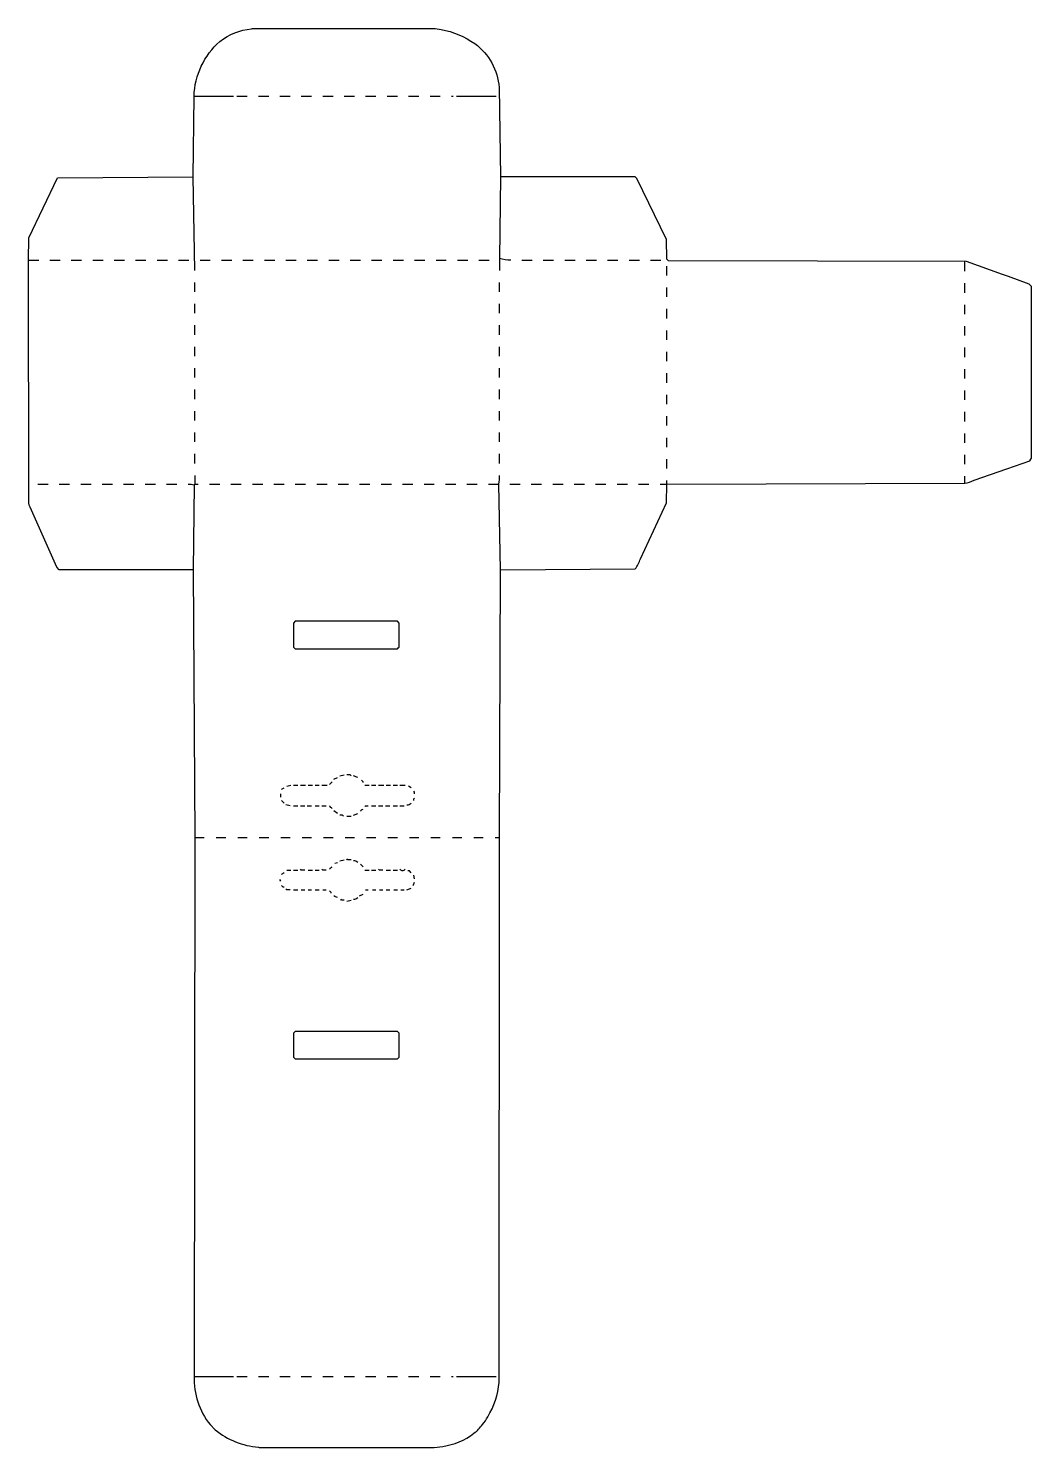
# Model space of a CAD drawing. Extents: x 60 to 1229, y 85 to 1739.
import ezdxf

# ---------------------------------------------------------------- set-up
doc = ezdxf.new("R2010")
doc.units = 0
doc.layers.get('0').update_dxf_attribs({"linetype": 'CONTINUOUS'})

msp = doc.modelspace()

# ---------------------------------------------------------------- linework, layer by layer
at = {"color": 250, "linetype": 'CONTINUOUS'}
for points in [[(254, 1457), (252, 1566), (253, 1660, -0.205974), (283.1, 1723.8, -0.143611), (319.94, 1738.42), (321, 1739), (534, 1739), (540.94, 1737.58, -0.113246), (580.18, 1721.24, -0.221793), (608.5, 1670), (610, 1566), (609, 1471), (609, 1457)], [(252, 1108), (96, 1108), (93, 1111), (62.2, 1181.1), (61.8, 1181.9, -0.064626), (60.5, 1185), (60, 1469), (60.48, 1494.98), (94, 1565), (252, 1566)], [(796, 1208), (804, 1208), (1151, 1209, 0.065588), (1161.9, 1212.3), (1200.1, 1225.7), (1227, 1235), (1228.2, 1236.9), (1229, 1238), (1229, 1438), (1226, 1441), (1201.9, 1449.7), (1195.1, 1452.2), (1153, 1467.5), (806, 1468), (804, 1470), (803.52, 1492.98), (769, 1564), (767, 1566), (610, 1566)], [(622, 1469, -0.098264), (609, 1471)], [(246, 1208, -0.070182), (253, 1207), (254, 1208), (258, 1208)], [(254, 1218), (254, 1208), (253, 1207), (252, 1108), (254, 796), (253, 168, 0.176061), (271.76, 111.8), (277.8, 105.76, 0.155213), (327.95, 85.57), (329, 85), (533, 85), (542.96, 86.45, 0.133951), (579.1, 101.8, 0.110533), (589, 112, 0.094474), (595.2, 120.9, 0.117509), (608.5, 161), (609, 796), (610, 1108), (608, 1208, 0.075231), (609, 1218)], [(610, 1108), (767, 1109, 0.09457), (773.2, 1120.9), (803.52, 1186.02), (804, 1208), (804, 1212)], [(355, 852, -0.184026), (358, 854)], [(447, 827, -0.184026), (450, 829)], [(411, 759, -0.226662), (414, 762)], [(444, 767, 0.165541), (439, 769)], [(420, 726, -0.120666), (416, 728)], [(439, 724, 0.165541), (444, 726)]]:
    msp.add_lwpolyline(points, format="xyb", dxfattribs=at)
at = {"color": 251, "linetype": 'CONTINUOUS'}
for points in [[(253, 1660), (299, 1660)], [(303, 1660), (315, 1660)], [(328, 1660), (340, 1660)], [(353, 1660), (365, 1660)], [(378, 1660), (390, 1660)], [(403, 1660), (415, 1660)], [(428, 1660), (440, 1660)], [(453, 1660), (465, 1660)], [(478, 1660), (490, 1660)], [(503, 1660), (515, 1660)], [(528, 1660), (540, 1660)], [(559, 1660), (605, 1660)], [(254, 1432), (254, 1443)], [(254, 1407), (254, 1418)], [(254, 1382), (254, 1393)], [(254, 1357), (254, 1368)], [(254, 1332), (254, 1343)], [(254, 1307), (254, 1318)], [(254, 1282), (254, 1293)], [(254, 1257), (254, 1268)], [(254, 1232), (254, 1243)], [(365, 833), (360, 834)], [(439, 822), (444, 824)], [(436, 770), (432, 770), (431, 771)], [(354, 745), (353, 747)], [(431, 722), (436, 723)]]:
    msp.add_lwpolyline(points, dxfattribs=at)
at = {"color": 252, "linetype": 'CONTINUOUS'}
for points in [[(553, 1660), (555, 1660)], [(354, 843), (354, 847)]]:
    msp.add_lwpolyline(points, dxfattribs=at)
at = {"color": 250, "linetype": 'CONTINUOUS'}
for points in [[(60, 1469), (72, 1469)], [(85, 1469), (97, 1469)], [(110, 1469), (122, 1469)], [(135, 1469), (147, 1469)], [(160, 1469), (172, 1469)], [(185, 1469), (197, 1469)], [(210, 1469), (222, 1469)], [(235, 1469), (247, 1469)], [(260, 1469), (272, 1469)], [(285, 1469), (297, 1469)], [(310, 1469), (322, 1469)], [(335, 1469), (347, 1469)], [(360, 1469), (372, 1469)], [(385, 1469), (397, 1469)], [(410, 1469), (422, 1469)], [(435, 1469), (447, 1469)], [(460, 1469), (472, 1469)], [(485, 1469), (497, 1469)], [(510, 1469), (522, 1469)], [(535, 1469), (547, 1469)], [(560, 1469), (572, 1469)], [(585, 1469), (597, 1469)], [(635, 1469), (647, 1469)], [(660, 1469), (672, 1469)], [(685, 1469), (697, 1469)], [(710, 1469), (722, 1469)], [(735, 1469), (747, 1469)], [(760, 1469), (772, 1469)], [(785, 1469), (797, 1469)], [(804, 1451), (804, 1462)], [(1151, 1456), (1151, 1468)], [(609, 1432), (609, 1443)], [(1151, 1431), (1151, 1442)], [(804, 1426), (804, 1437)], [(609, 1407), (609, 1418)], [(804, 1401), (804, 1412)], [(1151, 1406), (1151, 1417)], [(609, 1382), (609, 1393)], [(1151, 1381), (1151, 1392)], [(804, 1376), (804, 1387)], [(609, 1357), (609, 1368)], [(804, 1351), (804, 1362)], [(1151, 1356), (1151, 1367)], [(609, 1332), (609, 1343)], [(1151, 1331), (1151, 1342)], [(804, 1326), (804, 1337)], [(609, 1307), (609, 1318)], [(804, 1301), (804, 1312)], [(1151, 1306), (1151, 1317)], [(609, 1282), (609, 1293)], [(1151, 1281), (1151, 1292)], [(804, 1276), (804, 1287)], [(609, 1257), (609, 1268)], [(804, 1251), (804, 1262)], [(1151, 1256), (1151, 1267)], [(609, 1232), (609, 1243)], [(1151, 1231), (1151, 1242)], [(804, 1226), (804, 1237)], [(71, 1208), (83, 1208)], [(96, 1208), (108, 1208)], [(121, 1208), (133, 1208)], [(146, 1208), (158, 1208)], [(171, 1208), (183, 1208)], [(196, 1208), (208, 1208)], [(221, 1208), (233, 1208)], [(271, 1208), (283, 1208)], [(296, 1208), (308, 1208)], [(321, 1208), (333, 1208)], [(346, 1208), (358, 1208)], [(371, 1208), (383, 1208)], [(396, 1208), (408, 1208)], [(421, 1208), (433, 1208)], [(446, 1208), (458, 1208)], [(471, 1208), (483, 1208)], [(496, 1208), (508, 1208)], [(521, 1208), (533, 1208)], [(546, 1208), (558, 1208)], [(571, 1208), (583, 1208)], [(596, 1208), (608, 1208)], [(621, 1208), (633, 1208)], [(646, 1208), (658, 1208)], [(671, 1208), (683, 1208)], [(696, 1208), (708, 1208)], [(721, 1208), (733, 1208)], [(746, 1208), (758, 1208)], [(771, 1208), (783, 1208)], [(1151, 1209), (1151, 1217)], [(490, 1016), (491, 1017), (492, 1018), (492, 1046), (490, 1048), (371, 1048), (369, 1046), (369, 1018), (371, 1016), (490, 1016)], [(411, 858), (414, 861)], [(416, 864), (420, 866)], [(423, 868), (428, 869)], [(436, 868), (435, 869), (431, 869)], [(450, 860), (450, 861), (448, 863)], [(361, 856), (366, 857)], [(369, 857), (374, 857)], [(377, 857), (383, 857)], [(386, 857), (391, 857)], [(394, 857), (399, 857)], [(402, 857), (408, 857)], [(452, 857), (457, 857)], [(460, 857), (465, 857)], [(468, 857), (474, 857)], [(477, 857), (482, 857)], [(485, 857), (490, 857)], [(493, 857), (499, 857)], [(506, 854), (503, 856)], [(510, 847), (510, 849), (509, 850)], [(358, 836), (355, 839)], [(369, 833), (374, 833)], [(377, 833), (382, 833)], [(394, 833), (399, 833)], [(402, 833), (407, 833)], [(420, 824), (416, 827)], [(460, 833), (465, 833)], [(468, 833), (473, 833)], [(485, 833), (490, 833)], [(493, 833), (498, 833)], [(509, 839), (509, 841), (510, 842)], [(427, 821), (426, 822), (423, 822)], [(431, 821), (436, 821)], [(254, 796), (265, 796)], [(279, 796), (290, 796)], [(304, 796), (315, 796)], [(329, 796), (340, 796)], [(354, 796), (365, 796)], [(379, 796), (390, 796)], [(404, 796), (415, 796)], [(429, 796), (440, 796)], [(454, 796), (465, 796)], [(479, 796), (490, 796)], [(504, 796), (515, 796)], [(529, 796), (540, 796)], [(554, 796), (565, 796)], [(579, 796), (590, 796)], [(604, 796), (609, 796)], [(417, 766), (420, 767)], [(423, 769), (428, 770)], [(450, 762), (447, 765)], [(361, 758), (366, 758)], [(369, 758), (374, 758)], [(386, 758), (391, 758)], [(394, 758), (399, 758)], [(452, 758), (457, 758)], [(460, 758), (465, 758)], [(477, 758), (482, 758)], [(485, 758), (490, 758)], [(506, 755), (504, 757), (502, 757)], [(510, 748), (509, 752)], [(358, 738), (357, 738), (355, 740)], [(365, 735), (361, 735), (360, 736)], [(369, 735), (374, 735)], [(378, 735), (382, 735)], [(386, 735), (390, 735)], [(394, 735), (399, 735)], [(403, 735), (407, 735)], [(413, 731), (413, 732), (411, 734)], [(453, 735), (456, 735)], [(461, 735), (465, 735)], [(469, 735), (473, 735)], [(477, 735), (481, 735)], [(486, 735), (490, 735)], [(494, 735), (498, 735)], [(428, 723), (425, 723), (424, 724)], [(490, 538), (491, 539), (492, 540), (492, 568), (490, 570), (371, 570), (369, 568), (369, 540), (371, 538), (490, 538)], [(253, 168), (299, 168)], [(303, 168), (315, 168)], [(328, 168), (340, 168)], [(353, 168), (365, 168)], [(378, 168), (390, 168)], [(403, 168), (415, 168)], [(428, 168), (440, 168)], [(453, 168), (465, 168)], [(478, 168), (490, 168)], [(503, 168), (515, 168)], [(528, 168), (540, 168)], [(559, 168), (605, 168)]]:
    msp.add_lwpolyline(points, dxfattribs=at)
at = {"color": 27, "linetype": 'CONTINUOUS'}
for points in [[(444, 866, -0.078207), (439, 868)], [(414, 830, -0.226662), (411, 833)], [(501, 834, 0.165541), (506, 836)], [(355, 753, -0.184026), (358, 755)]]:
    msp.add_lwpolyline(points, format="xyb", dxfattribs=at)
at = {"color": 247, "linetype": 'CONTINUOUS'}
for points in [[(385, 833), (390, 833)], [(476, 833), (481, 833)]]:
    msp.add_lwpolyline(points, dxfattribs=at)
at = {"color": 27, "linetype": 'CONTINUOUS'}
for points in [[(452, 832), (453, 833), (456, 833)], [(382, 758), (378, 758), (377, 759)], [(407, 758), (403, 758), (402, 759)], [(473, 758), (469, 758), (468, 759)], [(446, 728), (450, 730)], [(501, 735), (506, 737)], [(553, 168), (555, 168)]]:
    msp.add_lwpolyline(points, dxfattribs=at)
at = {"color": 37, "linetype": 'CONTINUOUS'}
msp.add_lwpolyline([(493, 759, 0.535184), (499, 759)], format="xyb", dxfattribs=at)
at = {"color": 247, "linetype": 'CONTINUOUS'}
msp.add_lwpolyline([(508, 740, 0.120666), (510, 744)], format="xyb", dxfattribs=at)

doc.saveas('drawing.dxf')
